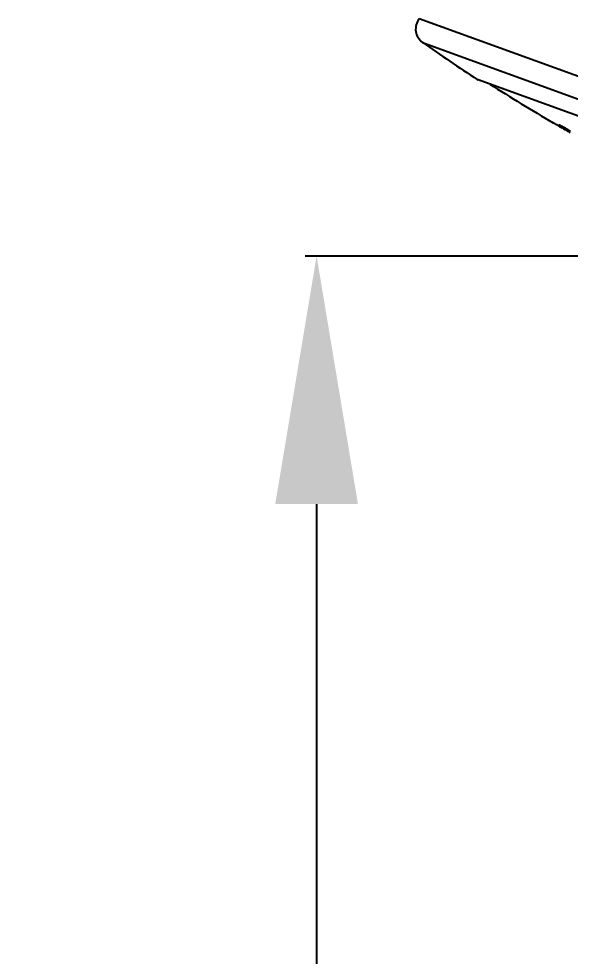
# Model space of a CAD drawing. Header units: millimetres. Extents: x 19562 to 20987, y -3943 to -2935.
# Drawn here: x 19785.3 to 19818.6, y -3251.5 to -3194.8 of the extents above; entities that cross this region are included whole.
import ezdxf

# ---------------------------------------------------------------- set-up
doc = ezdxf.new("R2010")
doc.units = ezdxf.units.MM
doc.header["$LTSCALE"] = 0.1
doc.styles.get("Standard").update_dxf_attribs({"font": 'arial.ttf'})
doc.dimstyles.new('A4', dxfattribs={"dimtxt": 4, "dimasz": 3.5, "dimexe": 0.7, "dimexo": 0.625, "dimgap": 0.5, "dimtad": 1, "dimdec": 1, "dimdsep": 46, "dimtxsty": 'Standard', "dimcen": 2.5, "dimclrd": 5, "dimclre": 5, "dimclrt": 7, "dimadec": 3, "dimazin": 2, "dimtfac": 1, "dimtdec": 1, "dimtmove": 0, "dimatfit": 3, "dimfxl": 0, "dimarcsym": 0})

# ---------------------------------------------------------------- blocks, each defined once
blk = doc.blocks.new('*D383')
at = {"color": 3, "lineweight": -2}
for p, q in [((19834.178, -3209.174), (19802.582, -3209.174)), ((19803.282, -3224.174), (19803.282, -3451.824)), ((19834.178, -3466.824), (19802.582, -3466.824))]:
    blk.add_line(p, q, dxfattribs=at)
at = {"color": 3}
for points in [[(19800.782, -3224.174), (19805.782, -3224.174), (19803.282, -3209.174)], [(19800.782, -3451.824), (19805.782, -3451.824), (19803.282, -3466.824)]]:
    blk.add_solid(points, dxfattribs=at)
at = {"layer": 'Defpoints', "color": 0}
for p in [(19834.803, -3209.174), (19803.282, -3466.824), (19834.803, -3466.824)]:
    blk.add_point(p, dxfattribs=at)
at = {"color": 3, "insert": (19795.123, -3337.999), "char_height": 15, "attachment_point": 5, "rotation": 90}
blk.add_mtext('257.6', dxfattribs=at)

msp = doc.modelspace()

# ---------------------------------------------------------------- linework, layer by layer
at = {"color": 7, "linetype": 'Continuous'}
for p, q in [((19863.427, -3214.454), (19809.481, -3194.82)), ((19809.692, -3196.255), (19862.343, -3215.418)), ((19812.989, -3198.487), (19813.05, -3198.517)), ((19812.989, -3198.487), (19813.05, -3198.517)), ((19813.27, -3198.589), (19812.989, -3198.487)), ((19858.316, -3214.993), (19813.05, -3198.517)), ((19858.382, -3215.008), (19813.27, -3198.589)), ((19817.907, -3201.29), (19817.929, -3201.303)), ((19817.929, -3201.303), (19817.963, -3201.323)), ((19818.201, -3201.466), (19818.124, -3201.423)), ((19818.211, -3201.409), (19818.195, -3201.4)), ((19818.24, -3201.487), (19818.238, -3201.486)), ((19818.238, -3201.491), (19818.283, -3201.517)), ((19818.283, -3201.517), (19818.299, -3201.526)), ((19818.328, -3201.476), (19818.312, -3201.467)), ((19818.325, -3201.443), (19818.341, -3201.452)), ((19818.563, -3201.676), (19818.612, -3201.704))]:
    msp.add_line(p, q, dxfattribs=at)
for centre, radius, start, end in [((19810.268, -3195.437), 1, 141.8798, 234.8438), ((19871.373, -3108.699), 107.1, 234.83641, 236.96656), ((19871.403, -3108.622), 107.01, 237.3978, 239.80244), ((19832.31, -3176.414), 28.752, 240.0601, 240.4357), ((19799.466, -3233.268), 36.914, 59.7173, 59.9292), ((19808.64, -3217.557), 18.72, 59.3854, 59.7138), ((19823.474, -3192.337), 10.488, 239.8803, 240.5172), ((19813.032, -3210.566), 10.547, 59.8812, 60.5145), ((19871.4, -3108.626), 107.005, 240.24792, 240.41089)]:
    msp.add_arc(centre, radius, start, end, dxfattribs=at)
for points, knots in [([(19817.858, -3201.27), (19817.822, -3201.249), (19817.77, -3201.219), (19817.704, -3201.18), (19817.662, -3201.156), (19817.63, -3201.136), (19817.602, -3201.122), (19817.592, -3201.111), (19817.58, -3201.108), (19817.581, -3201.106)], [0, 0, 0, 0, 0.390611, 0.56305, 0.712588, 0.834561, 0.925089, 0.980865, 1, 1, 1, 1]), ([(19817.581, -3201.106), (19817.582, -3201.104), (19817.594, -3201.116), (19817.609, -3201.119), (19817.641, -3201.139), (19817.68, -3201.16), (19817.729, -3201.189), (19817.806, -3201.232), (19817.866, -3201.267), (19817.907, -3201.29)], [0, 0, 0, 0, 0.019185, 0.076418, 0.169313, 0.294063, 0.445542, 0.618049, 1, 1, 1, 1]), ([(19818.195, -3201.4), (19818.161, -3201.38), (19818.099, -3201.343), (19818.026, -3201.299), (19817.981, -3201.27), (19817.957, -3201.254), (19817.946, -3201.245), (19817.937, -3201.239), (19817.938, -3201.237)], [0, 0, 0, 0, 0.39174, 0.711846, 0.832807, 0.922756, 0.978959, 1, 1, 1, 1]), ([(19817.938, -3201.237), (19817.938, -3201.235), (19817.95, -3201.241), (19817.962, -3201.245), (19817.99, -3201.259), (19818.04, -3201.284), (19818.12, -3201.327), (19818.187, -3201.364), (19818.224, -3201.385)], [0, 0, 0, 0, 0.018899, 0.073867, 0.163651, 0.285527, 0.607928, 1, 1, 1, 1]), ([(19818.173, -3201.446), (19818.183, -3201.451), (19818.199, -3201.462), (19818.222, -3201.474), (19818.231, -3201.483), (19818.241, -3201.485), (19818.24, -3201.487)], [0, 0, 0, 0, 0.426061, 0.740715, 0.933721, 1, 1, 1, 1]), ([(19818.238, -3201.486), (19818.237, -3201.485), (19818.224, -3201.479), (19818.212, -3201.472), (19818.201, -3201.466)], [0, 0, 0, 0, 0.131861, 1, 1, 1, 1]), ([(19818.598, -3201.615), (19818.598, -3201.617), (19818.587, -3201.612), (19818.575, -3201.608), (19818.549, -3201.595), (19818.502, -3201.571), (19818.426, -3201.531), (19818.363, -3201.495), (19818.328, -3201.476)], [0, 0, 0, 0, 0.018742, 0.07311, 0.162051, 0.283034, 0.604867, 1, 1, 1, 1]), ([(19818.341, -3201.452), (19818.375, -3201.472), (19818.437, -3201.509), (19818.51, -3201.553), (19818.555, -3201.582), (19818.579, -3201.598), (19818.59, -3201.607), (19818.599, -3201.613), (19818.598, -3201.615)], [0, 0, 0, 0, 0.391751, 0.711866, 0.832827, 0.922771, 0.978968, 1, 1, 1, 1])]:
    msp.add_open_spline(points, degree=3, knots=knots, dxfattribs=at)

# ---------------------------------------------------------------- dimensions: what is measured, and where the dimension line sits
at = {"color": 0}
dim = msp.add_linear_dim(base=(19803.2821, -3466.8236), p1=(19834.8027, -3209.1739), p2=(19834.8027, -3466.8236), angle=90, dimstyle='A4', override={"dimtxt": 15, "dimasz": 15, "dimdec": 1, "dimclrd": 3, "dimclre": 3, "dimclrt": 3, "dimfxl": 0.5}, dxfattribs=at)
dim.commit()
dim.dimension.update_dxf_attribs({"geometry": '*D383', "text_midpoint": (19795.1235, -3337.9987)})

doc.saveas('drawing.dxf')
